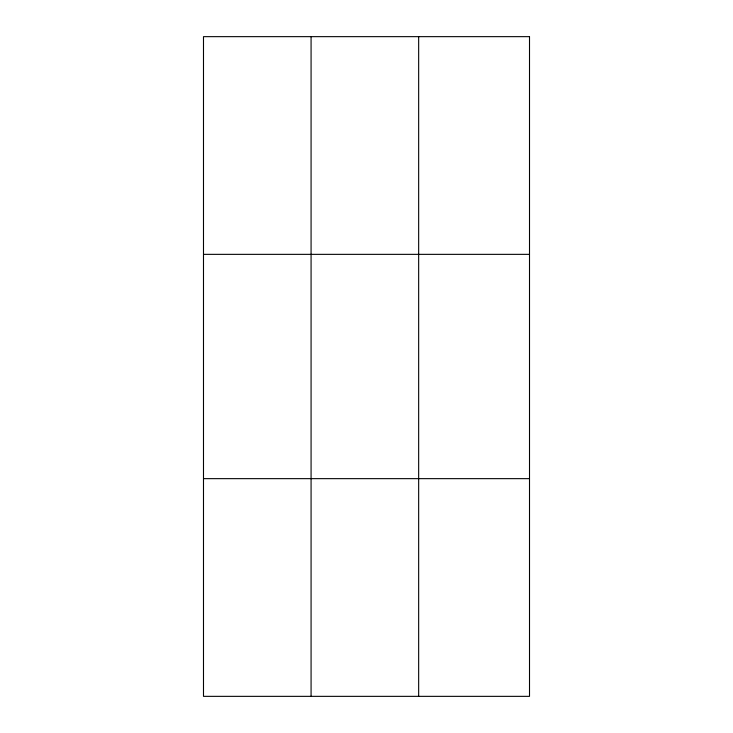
<?xml version="1.0" encoding="UTF-8"?>
<svg xmlns="http://www.w3.org/2000/svg" width="733" height="733" viewBox="0 0 733 733"><rect width="100%" height="100%" fill="white"/><g stroke="black" fill="none" stroke-linecap="round" stroke-linejoin="round"><path stroke-width="1.1" d="M311.076 696.35L311.076 36.65M418.662 696.35L418.662 36.65M203.49 254.351L529.51 254.351M203.49 478.649L529.51 478.649M529.51 36.65L529.51 696.35L203.49 696.35L203.49 36.65L529.51 36.65"/></g></svg>
